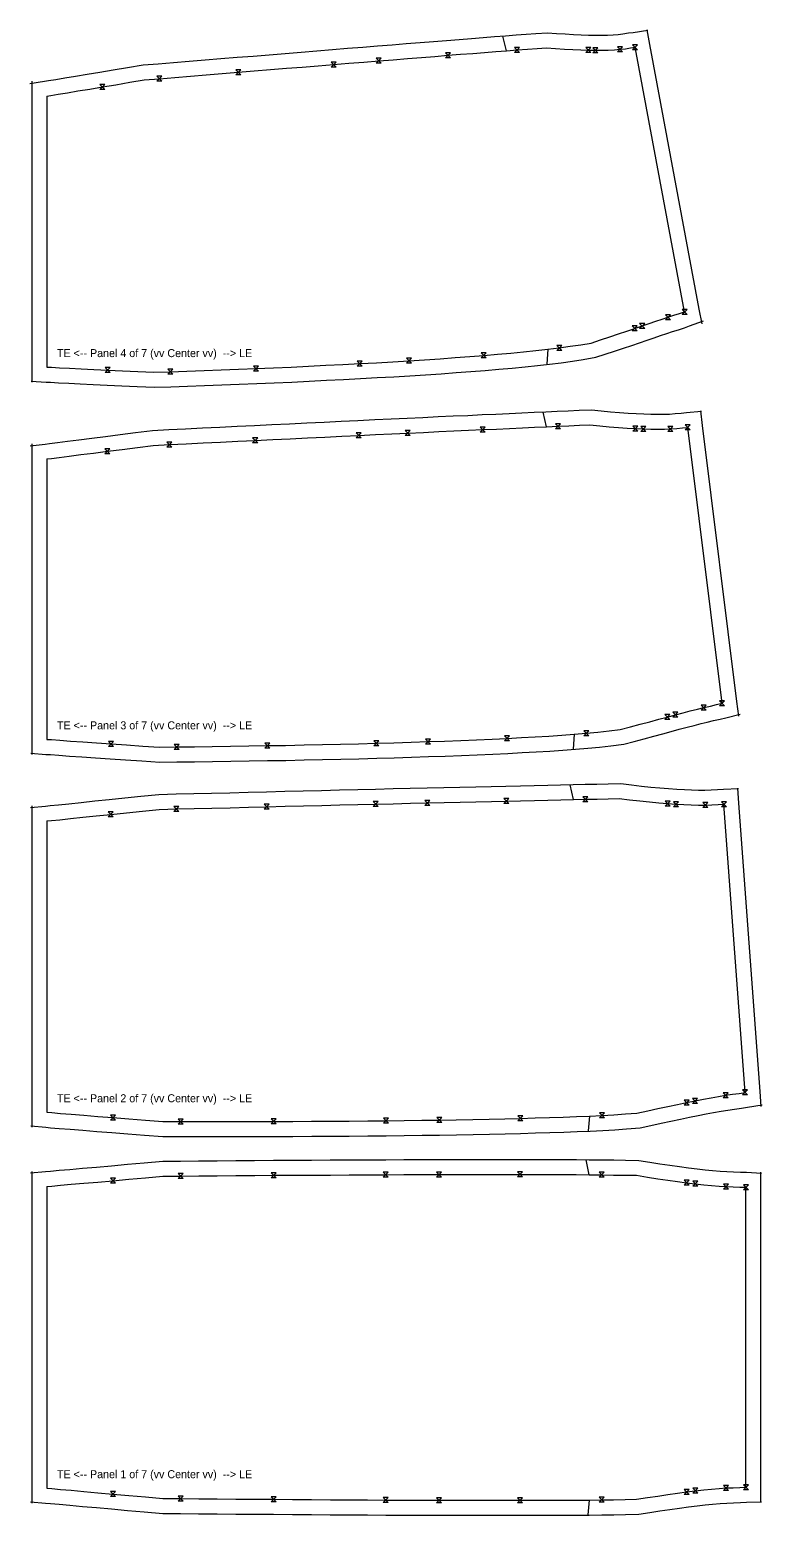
# Model space of a CAD drawing. Header units: metres. Extents: x -21 to 715, y -27 to 2660.
# Drawn here: x -17 to 715, y -27 to 1458 of the extents above; entities that cross this region are included whole.
import ezdxf

# ---------------------------------------------------------------- set-up
doc = ezdxf.new("R2010")
doc.units = ezdxf.units.M

msp = doc.modelspace()

# ---------------------------------------------------------------- linework, layer by layer
for p, q in [((585.5, 1454.9), (600.3, 1457.1)), ((602.4, 1442.8), (599.6, 1457.6)), ((300.4, 1439), (315.5, 1440.2)), ((315.5, 1440.2), (330.3, 1441.4)), ((330.3, 1441.4), (344.8, 1442.6)), ((344.8, 1442.6), (359, 1443.7)), ((359, 1443.7), (372.8, 1444.8)), ((372.8, 1444.8), (386.3, 1445.9)), ((386.3, 1445.9), (399.3, 1446.9)), ((399.3, 1446.9), (411.9, 1447.9)), ((411.9, 1447.9), (424.1, 1448.9)), ((424.1, 1448.9), (435.9, 1449.8)), ((435.9, 1449.8), (447.2, 1450.7)), ((447.2, 1450.7), (458.1, 1451.5)), ((459.2, 1436.6), (455.4, 1451.1)), ((458.1, 1451.5), (468.6, 1452.3)), ((468.6, 1452.3), (478.7, 1453.1)), ((478.7, 1453.1), (488.4, 1453.8)), ((488.4, 1453.8), (500.1, 1454.6)), ((500.1, 1454.6), (509.1, 1453.9)), ((509.1, 1453.9), (517.7, 1453.3)), ((517.7, 1453.3), (525.9, 1452.8)), ((525.9, 1452.8), (533.6, 1452.5)), ((533.6, 1452.5), (541, 1452.2)), ((541, 1452.2), (547.7, 1452.1)), ((547.7, 1452.1), (554.2, 1452.1)), ((554.2, 1452.1), (560, 1452.2)), ((560, 1452.2), (565.6, 1452.5)), ((565.6, 1452.5), (570.5, 1452.9)), ((569.8, 1435.5), (574.8, 1440.5)), ((574.8, 1440.5), (569.8, 1440.5)), ((569.8, 1440.5), (574.8, 1435.5)), ((570.5, 1452.9), (575.4, 1453.4)), ((575.4, 1453.4), (580.8, 1454.3)), ((580.8, 1454.3), (585.5, 1454.9)), ((585.1, 1437.6), (590.1, 1442.6)), ((590.1, 1442.6), (585.1, 1442.6)), ((585.1, 1442.6), (590.1, 1437.6)), ((651.6, 1178.4), (602.4, 1442.8)), ((126.4, 1424.8), (142, 1426.1)), ((142, 1426.1), (157.9, 1427.4)), ((157.9, 1427.4), (173.8, 1428.7)), ((173.8, 1428.7), (189.9, 1430)), ((189.9, 1430), (205.9, 1431.3)), ((205.9, 1431.3), (222, 1432.6)), ((222, 1432.6), (237.9, 1433.9)), ((237.9, 1433.9), (253.8, 1435.2)), ((253.8, 1435.2), (269.6, 1436.5)), ((269.6, 1436.5), (285.1, 1437.8)), ((283.8, 1420.3), (288.8, 1425.3)), ((288.8, 1425.3), (283.8, 1425.3)), ((283.8, 1425.3), (288.8, 1420.3)), ((285.1, 1437.8), (300.4, 1439)), ((301.6, 1424.1), (316.7, 1425.3)), ((316.7, 1425.3), (331.5, 1426.5)), ((329, 1424), (334, 1429)), ((334, 1429), (329, 1429)), ((329, 1429), (334, 1424)), ((331.5, 1426.5), (346, 1427.6)), ((346, 1427.6), (360.2, 1428.8)), ((360.2, 1428.8), (374, 1429.9)), ((374, 1429.9), (387.5, 1430.9)), ((387.5, 1430.9), (400.5, 1432)), ((398, 1429.5), (403, 1434.5)), ((403, 1434.5), (398, 1434.5)), ((398, 1434.5), (403, 1429.5)), ((403, 1429.5), (398, 1429.5)), ((400.5, 1432), (413.1, 1433)), ((413.1, 1433), (425.3, 1433.9)), ((425.3, 1433.9), (437, 1434.8)), ((437, 1434.8), (448.3, 1435.7)), ((448.3, 1435.7), (459.2, 1436.6)), ((459.2, 1436.6), (469.7, 1437.4)), ((467.2, 1434.9), (472.2, 1439.9)), ((472.2, 1439.9), (467.2, 1439.9)), ((467.2, 1439.9), (472.2, 1434.9)), ((472.2, 1434.9), (467.2, 1434.9)), ((469.7, 1437.4), (479.9, 1438.1)), ((479.9, 1438.1), (489.6, 1438.9)), ((489.6, 1438.9), (499, 1439.6)), ((499, 1439.6), (508.1, 1438.9)), ((508.1, 1438.9), (516.9, 1438.3)), ((516.9, 1438.3), (525.2, 1437.8)), ((525.2, 1437.8), (533.2, 1437.5)), ((533.2, 1437.5), (540.7, 1437.2)), ((538.2, 1434.7), (543.2, 1439.7)), ((543.2, 1439.7), (538.2, 1439.7)), ((538.2, 1439.7), (543.2, 1434.7)), ((543.2, 1434.7), (538.2, 1434.7)), ((540.7, 1437.2), (547.8, 1437.1)), ((545.3, 1434.6), (550.3, 1439.6)), ((550.3, 1439.6), (545.3, 1439.6)), ((545.3, 1439.6), (550.3, 1434.6)), ((550.3, 1434.6), (545.3, 1434.6)), ((547.8, 1437.1), (554.5, 1437.1)), ((554.5, 1437.1), (560.7, 1437.2)), ((560.7, 1437.2), (566.8, 1437.5)), ((566.8, 1437.5), (572.3, 1438)), ((574.8, 1435.5), (569.8, 1435.5)), ((572.3, 1438), (577.8, 1438.6)), ((577.8, 1438.6), (582.9, 1439.4)), ((582.9, 1439.4), (587.6, 1440.1)), ((590.1, 1437.6), (585.1, 1437.6)), ((636.9, 1175.6), (587.6, 1440.1)), ((18, 1409.4), (28.6, 1411.2)), ((28.6, 1411.2), (40.3, 1413.1)), ((40.3, 1413.1), (52.9, 1415.2)), ((52.9, 1415.2), (66.3, 1417.4)), ((66.3, 1417.4), (80.3, 1419.8)), ((80.3, 1419.8), (96, 1422.4)), ((96, 1422.4), (111, 1423.6)), ((109.8, 1406.1), (114.8, 1411.1)), ((114.8, 1411.1), (109.8, 1411.1)), ((109.8, 1411.1), (114.8, 1406.1)), ((111, 1423.6), (126.4, 1424.8)), ((127.6, 1409.9), (143.3, 1411.2)), ((143.3, 1411.2), (159.1, 1412.5)), ((159.1, 1412.5), (175, 1413.8)), ((175, 1413.8), (191.1, 1415.1)), ((188.6, 1412.6), (193.6, 1417.6)), ((193.6, 1417.6), (188.6, 1417.6)), ((188.6, 1417.6), (193.6, 1412.6)), ((193.6, 1412.6), (188.6, 1412.6)), ((191.1, 1415.1), (207.1, 1416.4)), ((207.1, 1416.4), (223.2, 1417.7)), ((223.2, 1417.7), (239.2, 1419)), ((239.2, 1419), (255, 1420.3)), ((255, 1420.3), (270.8, 1421.6)), ((270.8, 1421.6), (286.3, 1422.8)), ((288.8, 1420.3), (283.8, 1420.3)), ((286.3, 1422.8), (301.6, 1424.1)), ((334, 1424), (329, 1424)), ((-17.2, 1403.7), (-2.4, 1406.1)), ((-15, 1406.3), (-15, 1391.3)), ((-2.4, 1406.1), (1.6, 1406.8)), ((1.6, 1406.8), (8.9, 1407.9)), ((8.9, 1407.9), (18, 1409.4)), ((20.4, 1394.6), (31, 1396.4)), ((31, 1396.4), (42.7, 1398.3)), ((42.7, 1398.3), (55.4, 1400.4)), ((52.9, 1397.9), (57.9, 1402.9)), ((57.9, 1402.9), (52.9, 1402.9)), ((52.9, 1402.9), (57.9, 1397.9)), ((57.9, 1397.9), (52.9, 1397.9)), ((55.4, 1400.4), (68.7, 1402.6)), ((68.7, 1402.6), (82.7, 1405)), ((82.7, 1405), (97.2, 1407.4)), ((97.2, 1407.4), (112.3, 1408.6)), ((114.8, 1406.1), (109.8, 1406.1)), ((112.3, 1408.6), (127.6, 1409.9)), ((-15, 1391.3), (-15, 1120.4)), ((0, 1391.3), (4, 1392)), ((0, 1391.3), (0, 1120.4)), ((4, 1392), (11.3, 1393.1)), ((11.3, 1393.1), (20.4, 1394.6)), ((626.3, 1172.2), (631.9, 1173.9)), ((631.9, 1173.9), (636.9, 1175.6)), ((634.4, 1173.1), (639.4, 1178.1)), ((639.4, 1178.1), (634.4, 1178.1)), ((634.4, 1178.1), (639.4, 1173.1)), ((639.4, 1173.1), (634.4, 1173.1)), ((654.4, 1163.6), (651.6, 1178.4)), ((579.3, 1156.3), (587.2, 1159)), ((584.7, 1156.5), (589.7, 1161.5)), ((589.7, 1161.5), (584.7, 1161.5)), ((584.7, 1161.5), (589.7, 1156.5)), ((587.2, 1159), (594.6, 1161.5)), ((592.1, 1159), (597.1, 1164)), ((597.1, 1164), (592.1, 1164)), ((592.1, 1164), (597.1, 1159)), ((597.1, 1159), (592.1, 1159)), ((594.6, 1161.5), (601.7, 1163.9)), ((601.7, 1163.9), (608.2, 1166.2)), ((608.2, 1166.2), (614.6, 1168.3)), ((614.6, 1168.3), (620.4, 1170.3)), ((617.9, 1167.8), (622.9, 1172.8)), ((622.9, 1172.8), (617.9, 1172.8)), ((617.9, 1172.8), (622.9, 1167.8)), ((622.9, 1167.8), (617.9, 1167.8)), ((620.4, 1170.3), (626.3, 1172.2)), ((630.8, 1157.8), (636.9, 1159.7)), ((636.9, 1159.7), (641.8, 1161.5)), ((641.8, 1161.5), (656, 1166.5)), ((533.3, 1142.8), (543.6, 1144.4)), ((543.6, 1144.4), (553.1, 1147.5)), ((553.1, 1147.5), (562.3, 1150.6)), ((562.3, 1150.6), (571, 1153.5)), ((571, 1153.5), (579.3, 1156.3)), ((584.2, 1142.1), (592.1, 1144.8)), ((589.7, 1156.5), (584.7, 1156.5)), ((592.1, 1144.8), (599.5, 1147.3)), ((599.5, 1147.3), (606.5, 1149.7)), ((606.5, 1149.7), (613, 1151.9)), ((613, 1151.9), (619.4, 1154.1)), ((619.4, 1154.1), (625, 1156)), ((625, 1156), (630.8, 1157.8)), ((359.1, 1124.3), (364.1, 1129.3)), ((364.1, 1129.3), (359.1, 1129.3)), ((359.1, 1129.3), (364.1, 1124.3)), ((377.3, 1127.8), (392.7, 1128.8)), ((392.7, 1128.8), (407.7, 1129.9)), ((407.7, 1129.9), (422.3, 1131)), ((422.3, 1131), (436.4, 1132.1)), ((433.9, 1129.6), (438.9, 1134.6)), ((438.9, 1134.6), (433.9, 1134.6)), ((433.9, 1134.6), (438.9, 1129.6)), ((438.9, 1129.6), (433.9, 1129.6)), ((436.4, 1132.1), (450.1, 1133.2)), ((450.1, 1133.2), (463.3, 1134.4)), ((463.3, 1134.4), (476.1, 1135.6)), ((476.1, 1135.6), (488.4, 1136.9)), ((488.4, 1136.9), (500.3, 1138.2)), ((500.3, 1138.2), (499.4, 1123.2)), ((500.3, 1138.2), (511.7, 1139.6)), ((509.2, 1137.1), (514.2, 1142.1)), ((514.2, 1142.1), (509.2, 1142.1)), ((509.2, 1142.1), (514.2, 1137.1)), ((514.2, 1137.1), (509.2, 1137.1)), ((511.7, 1139.6), (522.7, 1141.2)), ((522.7, 1141.2), (533.3, 1142.8)), ((535.8, 1128), (548.2, 1130.2)), ((548.2, 1130.2), (557.8, 1133.3)), ((557.8, 1133.3), (567, 1136.3)), ((567, 1136.3), (575.8, 1139.3)), ((575.8, 1139.3), (584.2, 1142.1)), ((-15, 1120.4), (-15, 1105.4)), ((0, 1120.4), (4.4, 1120.2)), ((4.4, 1120.2), (12.4, 1119.8)), ((12.4, 1119.8), (22.4, 1119.3)), ((22.4, 1119.3), (34.1, 1118.7)), ((34.1, 1118.7), (46.9, 1118)), ((46.9, 1118), (60.8, 1117.4)), ((58.3, 1114.9), (63.3, 1119.9)), ((63.3, 1119.9), (58.3, 1119.9)), ((58.3, 1119.9), (63.3, 1114.9)), ((63.3, 1114.9), (58.3, 1114.9)), ((60.8, 1117.4), (75.5, 1116.6)), ((75.5, 1116.6), (90.9, 1115.9)), ((90.9, 1115.9), (106.8, 1115.2)), ((106.8, 1115.2), (123.2, 1115.7)), ((120.7, 1113.2), (125.7, 1118.2)), ((125.7, 1118.2), (120.7, 1118.2)), ((120.7, 1118.2), (125.7, 1113.2)), ((123.2, 1115.7), (139.9, 1116.3)), ((139.9, 1116.3), (156.9, 1116.9)), ((156.9, 1116.9), (174.1, 1117.6)), ((174.1, 1117.6), (191.5, 1118.3)), ((191.5, 1118.3), (208.9, 1119)), ((206.4, 1116.5), (211.4, 1121.5)), ((211.4, 1121.5), (206.4, 1121.5)), ((206.4, 1121.5), (211.4, 1116.5)), ((211.4, 1116.5), (206.4, 1116.5)), ((208.9, 1119), (226.4, 1119.7)), ((226.4, 1119.7), (243.8, 1120.5)), ((243.8, 1120.5), (261.2, 1121.3)), ((261.2, 1121.3), (278.5, 1122.2)), ((278.5, 1122.2), (295.6, 1123)), ((295.6, 1123), (312.5, 1123.9)), ((310, 1121.4), (315, 1126.4)), ((315, 1126.4), (310, 1126.4)), ((310, 1126.4), (315, 1121.4)), ((315, 1121.4), (310, 1121.4)), ((312.5, 1123.9), (329.1, 1124.8)), ((329.1, 1124.8), (345.5, 1125.8)), ((345.5, 1125.8), (361.6, 1126.8)), ((364.1, 1124.3), (359.1, 1124.3)), ((361.6, 1126.8), (377.3, 1127.8)), ((378.3, 1112.8), (393.8, 1113.8)), ((393.8, 1113.8), (408.8, 1114.9)), ((408.8, 1114.9), (423.5, 1116)), ((423.5, 1116), (437.7, 1117.1)), ((437.7, 1117.1), (451.4, 1118.3)), ((451.4, 1118.3), (464.8, 1119.5)), ((464.8, 1119.5), (477.6, 1120.7)), ((477.6, 1120.7), (490.1, 1122)), ((490.1, 1122), (502.1, 1123.3)), ((502.1, 1123.3), (513.7, 1124.8)), ((513.7, 1124.8), (525, 1126.3)), ((525, 1126.3), (535.8, 1128)), ((-15.8, 1106.2), (-0.8, 1105.4)), ((-0.8, 1105.4), (3.7, 1105.2)), ((3.7, 1105.2), (11.6, 1104.8)), ((11.6, 1104.8), (21.7, 1104.3)), ((21.7, 1104.3), (33.3, 1103.7)), ((33.3, 1103.7), (46.2, 1103)), ((46.2, 1103), (60.1, 1102.4)), ((60.1, 1102.4), (74.8, 1101.7)), ((74.8, 1101.7), (90.2, 1100.9)), ((90.2, 1100.9), (107.3, 1100.2)), ((107.3, 1100.2), (123.7, 1100.7)), ((125.7, 1113.2), (120.7, 1113.2)), ((123.7, 1100.7), (140.5, 1101.3)), ((140.5, 1101.3), (157.5, 1101.9)), ((157.5, 1101.9), (174.7, 1102.6)), ((174.7, 1102.6), (192.1, 1103.3)), ((192.1, 1103.3), (209.6, 1104)), ((209.6, 1104), (227.1, 1104.7)), ((227.1, 1104.7), (244.5, 1105.5)), ((244.5, 1105.5), (261.9, 1106.3)), ((261.9, 1106.3), (279.2, 1107.2)), ((279.2, 1107.2), (296.4, 1108)), ((296.4, 1108), (313.3, 1108.9)), ((313.3, 1108.9), (330, 1109.9)), ((330, 1109.9), (346.4, 1110.8)), ((346.4, 1110.8), (362.5, 1111.8)), ((362.5, 1111.8), (378.3, 1112.8)), ((343.8, 1068.6), (359.8, 1069.4)), ((359.8, 1069.4), (375.6, 1070.2)), ((375.6, 1070.2), (390.9, 1070.9)), ((390.9, 1070.9), (405.9, 1071.6)), ((405.9, 1071.6), (420.5, 1072.2)), ((420.5, 1072.2), (434.6, 1072.9)), ((434.6, 1072.9), (448.3, 1073.5)), ((448.3, 1073.5), (461.6, 1074.1)), ((461.6, 1074.1), (474.3, 1074.7)), ((474.3, 1074.7), (486.6, 1075.3)), ((486.6, 1075.3), (498.4, 1075.8)), ((499.1, 1060.8), (495.6, 1075.4)), ((498.4, 1075.8), (509.8, 1076.3)), ((509.8, 1076.3), (520.8, 1076.8)), ((520.8, 1076.8), (531.5, 1077.2)), ((531.5, 1077.2), (543.9, 1077.6)), ((543.9, 1077.6), (553.7, 1076.7)), ((553.7, 1076.7), (563.1, 1075.8)), ((563.1, 1075.8), (572, 1075)), ((572, 1075), (580.6, 1074.4)), ((580.6, 1074.4), (588.6, 1073.9)), ((588.6, 1073.9), (596.2, 1073.6)), ((596.2, 1073.6), (603.4, 1073.4)), ((603.4, 1073.4), (609.9, 1073.3)), ((609.9, 1073.3), (616.3, 1073.3)), ((616.3, 1073.3), (621.9, 1073.5)), ((621.9, 1073.5), (627.5, 1073.9)), ((627.5, 1073.9), (633.6, 1074.5)), ((633.6, 1074.5), (638.8, 1075)), ((638.8, 1075), (653.8, 1076.3)), ((655, 1061.9), (653.2, 1076.8)), ((73.1, 1053), (88.3, 1055)), ((88.3, 1055), (105.4, 1057.2)), ((105.4, 1057.2), (121.7, 1057.9)), ((121.7, 1057.9), (138.4, 1058.8)), ((138.4, 1058.8), (155.4, 1059.6)), ((155.4, 1059.6), (172.6, 1060.4)), ((172.6, 1060.4), (189.9, 1061.3)), ((189.9, 1061.3), (207.3, 1062.1)), ((207.3, 1062.1), (224.8, 1062.9)), ((224.8, 1062.9), (242.2, 1063.8)), ((242.2, 1063.8), (259.5, 1064.6)), ((259.5, 1064.6), (276.8, 1065.5)), ((276.8, 1065.5), (293.9, 1066.3)), ((293.9, 1066.3), (310.7, 1067.1)), ((309, 1049.6), (314, 1054.6)), ((314, 1054.6), (309, 1054.6)), ((309, 1054.6), (314, 1049.6)), ((310.7, 1067.1), (327.4, 1067.9)), ((327.4, 1067.9), (343.8, 1068.6)), ((344.5, 1053.7), (360.5, 1054.4)), ((358, 1051.9), (363, 1056.9)), ((363, 1056.9), (358, 1056.9)), ((358, 1056.9), (363, 1051.9)), ((360.5, 1054.4), (376.3, 1055.2)), ((376.3, 1055.2), (391.6, 1055.9)), ((391.6, 1055.9), (406.6, 1056.6)), ((406.6, 1056.6), (421.2, 1057.3)), ((421.2, 1057.3), (435.3, 1057.9)), ((432.8, 1055.4), (437.8, 1060.4)), ((437.8, 1060.4), (432.8, 1060.4)), ((432.8, 1060.4), (437.8, 1055.4)), ((437.8, 1055.4), (432.8, 1055.4)), ((435.3, 1057.9), (449, 1058.5)), ((449, 1058.5), (462.2, 1059.1)), ((462.2, 1059.1), (475, 1059.7)), ((475, 1059.7), (487.2, 1060.3)), ((487.2, 1060.3), (499.1, 1060.8)), ((499.1, 1060.8), (510.5, 1061.3)), ((508, 1058.8), (513, 1063.8)), ((513, 1063.8), (508, 1063.8)), ((508, 1063.8), (513, 1058.8)), ((513, 1058.8), (508, 1058.8)), ((510.5, 1061.3), (521.5, 1061.8)), ((521.5, 1061.8), (532.1, 1062.3)), ((532.1, 1062.3), (542.4, 1062.7)), ((542.4, 1062.7), (552.3, 1061.7)), ((552.3, 1061.7), (561.8, 1060.8)), ((561.8, 1060.8), (571, 1060.1)), ((571, 1060.1), (579.6, 1059.4)), ((579.6, 1059.4), (587.9, 1058.9)), ((585.4, 1056.4), (590.4, 1061.4)), ((590.4, 1061.4), (585.4, 1061.4)), ((585.4, 1061.4), (590.4, 1056.4)), ((590.4, 1056.4), (585.4, 1056.4)), ((587.9, 1058.9), (595.7, 1058.6)), ((593.2, 1056.1), (598.2, 1061.1)), ((598.2, 1061.1), (593.2, 1061.1)), ((593.2, 1061.1), (598.2, 1056.1)), ((598.2, 1056.1), (593.2, 1056.1)), ((595.7, 1058.6), (603.2, 1058.4)), ((603.2, 1058.4), (610, 1058.3)), ((610, 1058.3), (616.8, 1058.3)), ((616.8, 1058.3), (622.9, 1058.6)), ((620.4, 1056.1), (625.4, 1061.1)), ((625.4, 1061.1), (620.4, 1061.1)), ((620.4, 1061.1), (625.4, 1056.1)), ((625.4, 1056.1), (620.4, 1056.1)), ((622.9, 1058.6), (629.1, 1059)), ((629.1, 1059), (634.9, 1059.6)), ((634.9, 1059.6), (640.2, 1060.1)), ((637.7, 1057.6), (642.7, 1062.6)), ((642.7, 1062.6), (637.7, 1062.6)), ((637.7, 1062.6), (642.7, 1057.6)), ((642.7, 1057.6), (637.7, 1057.6)), ((674.4, 784.5), (640.2, 1060.1)), ((689.3, 786.3), (655, 1061.9)), ((-16.8, 1041.6), (-1.9, 1043.5)), ((-15, 1043.6), (-15, 1028.6)), ((-1.9, 1043.5), (2.5, 1044)), ((2.5, 1044), (10.4, 1045)), ((10.4, 1045), (20.4, 1046.3)), ((20.4, 1046.3), (31.9, 1047.7)), ((31.9, 1047.7), (44.7, 1049.4)), ((44.7, 1049.4), (58.5, 1051.1)), ((58.5, 1051.1), (73.1, 1053)), ((75, 1038.1), (90.3, 1040.1)), ((90.3, 1040.1), (106.1, 1042.2)), ((106.1, 1042.2), (122.4, 1043)), ((119.9, 1040.5), (124.9, 1045.5)), ((124.9, 1045.5), (119.9, 1045.5)), ((119.9, 1045.5), (124.9, 1040.5)), ((124.9, 1040.5), (119.9, 1040.5)), ((122.4, 1043), (139.1, 1043.8)), ((139.1, 1043.8), (156.1, 1044.6)), ((156.1, 1044.6), (173.3, 1045.4)), ((173.3, 1045.4), (190.6, 1046.3)), ((190.6, 1046.3), (208, 1047.1)), ((205.5, 1044.6), (210.5, 1049.6)), ((210.5, 1049.6), (205.5, 1049.6)), ((205.5, 1049.6), (210.5, 1044.6)), ((210.5, 1044.6), (205.5, 1044.6)), ((208, 1047.1), (225.5, 1048)), ((225.5, 1048), (242.9, 1048.8)), ((242.9, 1048.8), (260.3, 1049.6)), ((260.3, 1049.6), (277.5, 1050.5)), ((277.5, 1050.5), (294.6, 1051.3)), ((294.6, 1051.3), (311.5, 1052.1)), ((314, 1049.6), (309, 1049.6)), ((311.5, 1052.1), (328.1, 1052.9)), ((328.1, 1052.9), (344.5, 1053.7)), ((363, 1051.9), (358, 1051.9)), ((-15, 1028.6), (-15, 748.4)), ((0, 1028.6), (4.4, 1029.1)), ((0, 1028.6), (0, 748.4)), ((4.4, 1029.1), (12.3, 1030.1)), ((12.3, 1030.1), (22.3, 1031.4)), ((22.3, 1031.4), (33.8, 1032.9)), ((33.8, 1032.9), (46.6, 1034.5)), ((46.6, 1034.5), (60.4, 1036.3)), ((57.9, 1033.8), (62.9, 1038.8)), ((62.9, 1038.8), (57.9, 1038.8)), ((57.9, 1038.8), (62.9, 1033.8)), ((62.9, 1033.8), (57.9, 1033.8)), ((60.4, 1036.3), (75, 1038.1)), ((671.9, 782), (676.9, 787)), ((676.9, 787), (671.9, 787)), ((671.9, 787), (676.9, 782)), ((617.2, 768.2), (622.2, 773.2)), ((622.2, 773.2), (617.2, 773.2)), ((617.2, 773.2), (622.2, 768.2)), ((619.7, 770.7), (627.8, 772.9)), ((625.3, 770.4), (630.3, 775.4)), ((630.3, 775.4), (625.3, 775.4)), ((625.3, 775.4), (630.3, 770.4)), ((627.8, 772.9), (635.6, 775)), ((635.6, 775), (642.7, 776.8)), ((642.7, 776.8), (649.8, 778.6)), ((649.8, 778.6), (656.2, 780.2)), ((653.7, 777.7), (658.7, 782.7)), ((658.7, 782.7), (653.7, 782.7)), ((653.7, 782.7), (658.7, 777.7)), ((658.7, 777.7), (653.7, 777.7)), ((656.2, 780.2), (662.7, 781.7)), ((662.7, 781.7), (668.9, 783.1)), ((668.9, 783.1), (674.4, 784.5)), ((676.9, 782), (671.9, 782)), ((678.1, 769.9), (692.6, 773.6)), ((691.2, 771.4), (689.3, 786.3)), ((561.7, 756.8), (572.6, 758.1)), ((572.6, 758.1), (582.8, 760.8)), ((582.8, 760.8), (592.7, 763.4)), ((592.7, 763.4), (602.1, 766)), ((602.1, 766), (611.1, 768.4)), ((611.1, 768.4), (619.7, 770.7)), ((622.2, 768.2), (617.2, 768.2)), ((623.6, 756.3), (631.7, 758.4)), ((630.3, 770.4), (625.3, 770.4)), ((631.7, 758.4), (639.4, 760.5)), ((639.4, 760.5), (646.4, 762.3)), ((646.4, 762.3), (653.4, 764.1)), ((653.4, 764.1), (659.6, 765.6)), ((659.6, 765.6), (665.9, 767.1)), ((665.9, 767.1), (672.6, 768.5)), ((672.6, 768.5), (678.1, 769.9)), ((-15, 748.4), (-15, 733.4)), ((0, 748.4), (4.7, 748.1)), ((4.7, 748.1), (13, 747.5)), ((13, 747.5), (23.6, 746.7)), ((23.6, 746.7), (35.9, 745.8)), ((35.9, 745.8), (49.4, 744.9)), ((49.4, 744.9), (64, 743.9)), ((61.5, 741.4), (66.5, 746.4)), ((66.5, 746.4), (61.5, 746.4)), ((61.5, 746.4), (66.5, 741.4)), ((64, 743.9), (79.5, 742.8)), ((79.5, 742.8), (95.7, 741.7)), ((127.2, 738.3), (132.2, 743.3)), ((132.2, 743.3), (127.2, 743.3)), ((127.2, 743.3), (132.2, 738.3)), ((217.5, 739.6), (222.5, 744.6)), ((222.5, 744.6), (217.5, 744.6)), ((217.5, 744.6), (222.5, 739.6)), ((220, 742.1), (238.4, 742.4)), ((238.4, 742.4), (256.8, 742.8)), ((256.8, 742.8), (275.1, 743.2)), ((275.1, 743.2), (293.2, 743.6)), ((293.2, 743.6), (311.2, 744)), ((311.2, 744), (329, 744.5)), ((326.5, 742), (331.5, 747)), ((331.5, 747), (326.5, 747)), ((326.5, 747), (331.5, 742)), ((329, 744.5), (346.5, 745)), ((346.5, 745), (363.8, 745.5)), ((363.8, 745.5), (380.7, 746.1)), ((378.2, 743.6), (383.2, 748.6)), ((383.2, 748.6), (378.2, 748.6)), ((378.2, 748.6), (383.2, 743.6)), ((383.2, 743.6), (378.2, 743.6)), ((380.7, 746.1), (397.3, 746.7)), ((397.3, 746.7), (413.5, 747.3)), ((413.5, 747.3), (429.2, 747.9)), ((429.2, 747.9), (444.6, 748.6)), ((444.6, 748.6), (459.5, 749.3)), ((457, 746.8), (462, 751.8)), ((462, 751.8), (457, 751.8)), ((457, 751.8), (462, 746.8)), ((462, 746.8), (457, 746.8)), ((459.5, 749.3), (473.9, 750.1)), ((473.9, 750.1), (487.8, 750.8)), ((487.8, 750.8), (501.3, 751.6)), ((501.3, 751.6), (514.2, 752.5)), ((514.2, 752.5), (526.7, 753.5)), ((526.7, 753.5), (525.7, 738.5)), ((526.7, 753.5), (538.8, 754.5)), ((536.3, 752), (541.3, 757)), ((541.3, 757), (536.3, 757)), ((536.3, 757), (541.3, 752)), ((541.3, 752), (536.3, 752)), ((538.8, 754.5), (550.4, 755.6)), ((550.4, 755.6), (561.7, 756.8)), ((563.4, 741.9), (576.4, 743.6)), ((576.4, 743.6), (586.7, 746.3)), ((586.7, 746.3), (596.6, 749)), ((596.6, 749), (606.1, 751.5)), ((606.1, 751.5), (615.1, 753.9)), ((615.1, 753.9), (623.6, 756.3)), ((-16, 734.5), (-1.1, 733.4)), ((-1.1, 733.4), (3.6, 733.1)), ((3.6, 733.1), (12, 732.5)), ((12, 732.5), (22.6, 731.7)), ((22.6, 731.7), (34.8, 730.9)), ((34.8, 730.9), (48.4, 729.9)), ((48.4, 729.9), (63, 728.9)), ((66.5, 741.4), (61.5, 741.4)), ((63, 728.9), (78.5, 727.9)), ((78.5, 727.9), (94.7, 726.8)), ((95.7, 741.7), (112.5, 740.6)), ((112.5, 740.6), (129.7, 740.8)), ((132.2, 738.3), (127.2, 738.3)), ((129.7, 740.8), (147.3, 741)), ((147.3, 741), (165.2, 741.2)), ((165.2, 741.2), (183.4, 741.5)), ((183.4, 741.5), (201.6, 741.8)), ((201.6, 741.8), (220, 742.1)), ((222.5, 739.6), (217.5, 739.6)), ((238.7, 727.4), (257.1, 727.8)), ((257.1, 727.8), (275.4, 728.2)), ((275.4, 728.2), (293.6, 728.6)), ((293.6, 728.6), (311.6, 729)), ((311.6, 729), (329.4, 729.5)), ((331.5, 742), (326.5, 742)), ((329.4, 729.5), (347, 730)), ((347, 730), (364.3, 730.5)), ((364.3, 730.5), (381.2, 731.1)), ((381.2, 731.1), (397.9, 731.7)), ((397.9, 731.7), (414.1, 732.3)), ((414.1, 732.3), (429.9, 732.9)), ((429.9, 732.9), (445.3, 733.6)), ((445.3, 733.6), (460.3, 734.3)), ((460.3, 734.3), (474.7, 735.1)), ((474.7, 735.1), (488.7, 735.9)), ((488.7, 735.9), (502.3, 736.7)), ((502.3, 736.7), (515.4, 737.6)), ((515.4, 737.6), (528, 738.5)), ((528, 738.5), (540.2, 739.6)), ((540.2, 739.6), (552, 740.7)), ((552, 740.7), (563.4, 741.9)), ((94.7, 726.8), (112.6, 725.6)), ((112.6, 725.6), (129.9, 725.8)), ((129.9, 725.8), (147.5, 726)), ((147.5, 726), (165.4, 726.2)), ((165.4, 726.2), (183.6, 726.5)), ((183.6, 726.5), (201.9, 726.8)), ((201.9, 726.8), (220.3, 727.1)), ((220.3, 727.1), (238.7, 727.4)), ((274.2, 697.3), (292.4, 697.8)), ((292.4, 697.8), (310.4, 698.2)), ((310.4, 698.2), (328.1, 698.7)), ((328.1, 698.7), (345.7, 699.1)), ((345.7, 699.1), (362.9, 699.5)), ((362.9, 699.5), (379.8, 699.9)), ((379.8, 699.9), (396.4, 700.3)), ((396.4, 700.3), (412.5, 700.7)), ((412.5, 700.7), (428.3, 701)), ((428.3, 701), (443.6, 701.4)), ((443.6, 701.4), (458.5, 701.7)), ((458.5, 701.7), (472.9, 702)), ((472.9, 702), (486.8, 702.4)), ((486.8, 702.4), (500.2, 702.6)), ((500.2, 702.6), (513.1, 702.9)), ((513.1, 702.9), (525.6, 703.2)), ((525.9, 688.2), (522.6, 702.8)), ((525.6, 703.2), (537.6, 703.5)), ((537.6, 703.5), (549.2, 703.7)), ((549.2, 703.7), (560.5, 703.9)), ((560.5, 703.9), (573.4, 704.1)), ((573.4, 704.1), (583.8, 702.8)), ((583.8, 702.8), (593.8, 701.7)), ((593.8, 701.7), (603.3, 700.7)), ((603.3, 700.7), (612.4, 699.9)), ((612.4, 699.9), (621, 699.2)), ((621, 699.2), (629.2, 698.6)), ((629.2, 698.6), (636.9, 698.1)), ((636.9, 698.1), (644, 697.8)), ((644, 697.8), (651, 697.7)), ((657.2, 697.7), (663.4, 697.9)), ((663.4, 697.9), (670, 698.3)), ((670, 698.3), (675.7, 698.5)), ((675.7, 698.5), (690.7, 699.2)), ((691.3, 684.7), (690.2, 699.6)), ((3.2, 682.2), (11.5, 683.1)), ((11.5, 683.1), (22, 684.1)), ((22, 684.1), (34.2, 685.4)), ((34.2, 685.4), (47.7, 686.8)), ((47.7, 686.8), (62.3, 688.3)), ((62.3, 688.3), (77.7, 689.9)), ((77.7, 689.9), (93.8, 691.5)), ((93.8, 691.5), (111.7, 693.3)), ((111.7, 693.3), (129, 693.8)), ((129, 693.8), (146.6, 694.2)), ((146.6, 694.2), (164.5, 694.7)), ((164.5, 694.7), (182.6, 695.1)), ((182.6, 695.1), (200.9, 695.6)), ((200.9, 695.6), (219.2, 696)), ((217.1, 678.5), (222.1, 683.5)), ((222.1, 683.5), (217.1, 683.5)), ((217.1, 683.5), (222.1, 678.5)), ((219.2, 696), (237.6, 696.5)), ((237.6, 696.5), (255.9, 696.9)), ((255.9, 696.9), (274.2, 697.3)), ((292.7, 682.8), (310.7, 683.2)), ((310.7, 683.2), (328.5, 683.7)), ((326, 681.2), (331, 686.2)), ((331, 686.2), (326, 686.2)), ((326, 686.2), (331, 681.2)), ((328.5, 683.7), (346, 684.1)), ((346, 684.1), (363.2, 684.5)), ((363.2, 684.5), (380.1, 684.9)), ((377.6, 682.4), (382.6, 687.4)), ((382.6, 687.4), (377.6, 687.4)), ((377.6, 687.4), (382.6, 682.4)), ((380.1, 684.9), (396.7, 685.3)), ((396.7, 685.3), (412.9, 685.7)), ((412.9, 685.7), (428.6, 686)), ((428.6, 686), (444, 686.4)), ((444, 686.4), (458.8, 686.7)), ((456.3, 684.2), (461.3, 689.2)), ((461.3, 689.2), (456.3, 689.2)), ((456.3, 689.2), (461.3, 684.2)), ((461.3, 684.2), (456.3, 684.2)), ((458.8, 686.7), (473.2, 687)), ((473.2, 687), (487.1, 687.4)), ((487.1, 687.4), (500.5, 687.7)), ((500.5, 687.7), (513.4, 687.9)), ((513.4, 687.9), (525.9, 688.2)), ((525.9, 688.2), (537.9, 688.5)), ((535.4, 686), (540.4, 691)), ((540.4, 691), (535.4, 691)), ((535.4, 691), (540.4, 686)), ((540.4, 686), (535.4, 686)), ((537.9, 688.5), (549.6, 688.7)), ((549.6, 688.7), (560.8, 688.9)), ((560.8, 688.9), (571.6, 689.2)), ((571.6, 689.2), (582.1, 687.9)), ((582.1, 687.9), (592.2, 686.8)), ((592.2, 686.8), (601.9, 685.8)), ((601.9, 685.8), (611.2, 684.9)), ((611.2, 684.9), (620, 684.2)), ((617.5, 681.7), (622.5, 686.7)), ((622.5, 686.7), (617.5, 686.7)), ((617.5, 686.7), (622.5, 681.7)), ((620, 684.2), (628.3, 683.6)), ((625.8, 681.1), (630.8, 686.1)), ((630.8, 686.1), (625.8, 686.1)), ((625.8, 686.1), (630.8, 681.1)), ((628.3, 683.6), (636.3, 683.2)), ((636.3, 683.2), (643.7, 682.9)), ((651, 697.7), (657.2, 697.7)), ((655.1, 680.2), (660.1, 685.2)), ((660.1, 685.2), (655.1, 685.2)), ((655.1, 685.2), (660.1, 680.2)), ((657.6, 682.7), (664.3, 682.9)), ((664.3, 682.9), (670.6, 683.3)), ((670.6, 683.3), (676.3, 683.6)), ((673.8, 681.1), (678.8, 686.1)), ((678.8, 686.1), (673.8, 686.1)), ((673.8, 686.1), (678.8, 681.1)), ((697.4, 395.5), (676.3, 683.6)), ((712.4, 396.6), (691.3, 684.7)), ((-16.4, 680.2), (-1.5, 681.7)), ((-15, 681.8), (-15, 666.8)), ((-1.5, 681.7), (3.2, 682.2)), ((4.7, 667.3), (13, 668.1)), ((13, 668.1), (23.6, 669.2)), ((23.6, 669.2), (35.8, 670.5)), ((35.8, 670.5), (49.3, 671.8)), ((49.3, 671.8), (63.8, 673.3)), ((61.3, 670.8), (66.3, 675.8)), ((66.3, 675.8), (61.3, 675.8)), ((61.3, 675.8), (66.3, 670.8)), ((66.3, 670.8), (61.3, 670.8)), ((63.8, 673.3), (79.3, 674.9)), ((79.3, 674.9), (95.4, 676.6)), ((95.4, 676.6), (112.1, 678.4)), ((112.1, 678.4), (129.3, 678.8)), ((126.8, 676.3), (131.8, 681.3)), ((131.8, 681.3), (126.8, 681.3)), ((126.8, 681.3), (131.8, 676.3)), ((131.8, 676.3), (126.8, 676.3)), ((129.3, 678.8), (146.9, 679.2)), ((146.9, 679.2), (164.8, 679.7)), ((164.8, 679.7), (183, 680.1)), ((183, 680.1), (201.2, 680.6)), ((201.2, 680.6), (219.6, 681)), ((222.1, 678.5), (217.1, 678.5)), ((219.6, 681), (238, 681.5)), ((238, 681.5), (256.3, 681.9)), ((256.3, 681.9), (274.6, 682.4)), ((274.6, 682.4), (292.7, 682.8)), ((331, 681.2), (326, 681.2)), ((382.6, 682.4), (377.6, 682.4)), ((622.5, 681.7), (617.5, 681.7)), ((630.8, 681.1), (625.8, 681.1)), ((643.7, 682.9), (651, 682.7)), ((651, 682.7), (657.6, 682.7)), ((660.1, 680.2), (655.1, 680.2)), ((678.8, 681.1), (673.8, 681.1)), ((-15, 666.8), (-15, 375.7)), ((0, 666.8), (4.7, 667.3)), ((0, 666.8), (0, 375.7)), ((636.4, 382.9), (641.4, 387.9)), ((641.4, 387.9), (636.4, 387.9)), ((636.4, 387.9), (641.4, 382.9)), ((638.9, 385.4), (647.5, 387.1)), ((645, 384.6), (650, 389.6)), ((650, 389.6), (645, 389.6)), ((645, 389.6), (650, 384.6)), ((647.5, 387.1), (655.8, 388.7)), ((655.8, 388.7), (663.4, 390.2)), ((663.4, 390.2), (671, 391.5)), ((671, 391.5), (677.9, 392.7)), ((675.4, 390.2), (680.4, 395.2)), ((680.4, 395.2), (675.4, 395.2)), ((675.4, 395.2), (680.4, 390.2)), ((680.4, 390.2), (675.4, 390.2)), ((677.9, 392.7), (684.8, 393.7)), ((684.8, 393.7), (691.5, 394.6)), ((691.5, 394.6), (697.4, 395.5)), ((694.9, 393), (699.9, 398)), ((699.9, 398), (694.9, 398)), ((694.9, 398), (699.9, 393)), ((699.9, 393), (694.9, 393)), ((713.5, 381.6), (712.4, 396.6)), ((-15, 375.7), (-15, 360.7)), ((0, 375.7), (4.8, 375.3)), ((4.8, 375.3), (13.4, 374.6)), ((13.4, 374.6), (24.3, 373.7)), ((24.3, 373.7), (37, 372.7)), ((37, 372.7), (50.9, 371.6)), ((50.9, 371.6), (65.9, 370.4)), ((63.4, 367.9), (68.4, 372.9)), ((68.4, 372.9), (63.4, 372.9)), ((63.4, 372.9), (68.4, 367.9)), ((470.3, 367), (475.3, 372)), ((475.3, 372), (470.3, 372)), ((470.3, 372), (475.3, 367)), ((515.8, 370.8), (529.1, 371.4)), ((529.1, 371.4), (542, 371.9)), ((542, 371.9), (540.8, 357)), ((542, 371.9), (554.4, 372.6)), ((551.9, 370.1), (556.9, 375.1)), ((556.9, 375.1), (551.9, 375.1)), ((551.9, 375.1), (556.9, 370.1)), ((554.4, 372.6), (566.4, 373.3)), ((566.4, 373.3), (578.1, 374)), ((578.1, 374), (589.3, 374.8)), ((589.3, 374.8), (600.1, 377.2)), ((600.1, 377.2), (610.4, 379.4)), ((610.4, 379.4), (620.3, 381.5)), ((620.3, 381.5), (629.8, 383.5)), ((629.8, 383.5), (638.9, 385.4)), ((641.4, 382.9), (636.4, 382.9)), ((641.9, 370.7), (650.4, 372.4)), ((650, 384.6), (645, 384.6)), ((650.4, 372.4), (658.5, 374)), ((658.5, 374), (666, 375.4)), ((666, 375.4), (673.4, 376.7)), ((673.4, 376.7), (680.1, 377.8)), ((680.1, 377.8), (686.8, 378.8)), ((686.8, 378.8), (693.8, 379.7)), ((693.8, 379.7), (699.8, 380.7)), ((699.8, 380.7), (714.6, 383.1)), ((-16.2, 362), (-1.2, 360.7)), ((-1.2, 360.7), (3.6, 360.3)), ((3.6, 360.3), (12.2, 359.6)), ((12.2, 359.6), (23.1, 358.8)), ((23.1, 358.8), (35.8, 357.7)), ((35.8, 357.7), (49.7, 356.6)), ((49.7, 356.6), (64.8, 355.4)), ((68.4, 367.9), (63.4, 367.9)), ((65.9, 370.4), (81.9, 369.1)), ((81.9, 369.1), (98.5, 367.8)), ((98.5, 367.8), (115.8, 366.4)), ((115.8, 366.4), (133.6, 366.4)), ((131.1, 363.9), (136.1, 368.9)), ((136.1, 368.9), (131.1, 368.9)), ((131.1, 368.9), (136.1, 363.9)), ((136.1, 363.9), (131.1, 363.9)), ((133.6, 366.4), (151.7, 366.4)), ((151.7, 366.4), (170.1, 366.4)), ((170.1, 366.4), (188.8, 366.4)), ((188.8, 366.4), (207.6, 366.4)), ((207.6, 366.4), (226.5, 366.5)), ((224, 364), (229, 369)), ((229, 369), (224, 369)), ((224, 369), (229, 364)), ((229, 364), (224, 364)), ((226.5, 366.5), (245.5, 366.6)), ((245.5, 366.6), (264.4, 366.7)), ((264.4, 366.7), (283.2, 366.8)), ((283.2, 366.8), (301.9, 366.9)), ((301.9, 366.9), (320.4, 367.1)), ((320.4, 367.1), (338.7, 367.2)), ((336.2, 364.7), (341.2, 369.7)), ((341.2, 369.7), (336.2, 369.7)), ((336.2, 369.7), (341.2, 364.7)), ((341.2, 364.7), (336.2, 364.7)), ((338.7, 367.2), (356.7, 367.4)), ((356.7, 367.4), (374.5, 367.7)), ((374.5, 367.7), (391.9, 367.9)), ((389.4, 365.4), (394.4, 370.4)), ((394.4, 370.4), (389.4, 370.4)), ((389.4, 370.4), (394.4, 365.4)), ((394.4, 365.4), (389.4, 365.4)), ((391.9, 367.9), (408.9, 368.2)), ((408.9, 368.2), (425.5, 368.5)), ((425.5, 368.5), (441.8, 368.8)), ((441.8, 368.8), (457.5, 369.2)), ((457.5, 369.2), (472.8, 369.5)), ((475.3, 367), (470.3, 367)), ((472.8, 369.5), (487.7, 370)), ((487.7, 370), (502, 370.4)), ((502, 370.4), (515.8, 370.8)), ((516.4, 355.9), (529.8, 356.4)), ((529.8, 356.4), (542.7, 356.9)), ((542.7, 356.9), (555.3, 357.6)), ((556.9, 370.1), (551.9, 370.1)), ((555.3, 357.6), (567.4, 358.3)), ((567.4, 358.3), (579.1, 359.1)), ((579.1, 359.1), (592.5, 360.2)), ((592.5, 360.2), (603.2, 362.5)), ((603.2, 362.5), (613.6, 364.7)), ((613.6, 364.7), (623.4, 366.8)), ((623.4, 366.8), (632.9, 368.8)), ((632.9, 368.8), (641.9, 370.7)), ((64.8, 355.4), (80.7, 354.1)), ((80.7, 354.1), (97.4, 352.8)), ((97.4, 352.8), (115.8, 351.4)), ((115.8, 351.4), (133.5, 351.4)), ((133.5, 351.4), (151.7, 351.4)), ((151.7, 351.4), (170.2, 351.4)), ((170.2, 351.4), (188.8, 351.4)), ((188.8, 351.4), (207.7, 351.4)), ((207.7, 351.4), (226.6, 351.5)), ((226.6, 351.5), (245.5, 351.6)), ((245.5, 351.6), (264.5, 351.7)), ((264.5, 351.7), (283.3, 351.8)), ((283.3, 351.8), (302, 351.9)), ((302, 351.9), (320.5, 352.1)), ((320.5, 352.1), (338.9, 352.3)), ((338.9, 352.3), (356.9, 352.5)), ((356.9, 352.5), (374.7, 352.7)), ((374.7, 352.7), (392.1, 352.9)), ((392.1, 352.9), (409.2, 353.2)), ((409.2, 353.2), (425.8, 353.5)), ((425.8, 353.5), (442.1, 353.8)), ((442.1, 353.8), (457.9, 354.2)), ((457.9, 354.2), (473.2, 354.6)), ((473.2, 354.6), (488.1, 355)), ((488.1, 355), (502.5, 355.4)), ((502.5, 355.4), (516.4, 355.9)), ((97.2, 325.2), (115.6, 326.8)), ((115.6, 326.8), (133.3, 326.9)), ((133.3, 326.9), (151.5, 327.1)), ((151.5, 327.1), (169.9, 327.2)), ((169.9, 327.2), (188.6, 327.4)), ((188.6, 327.4), (207.4, 327.5)), ((207.4, 327.5), (226.3, 327.7)), ((226.3, 327.7), (245.3, 327.8)), ((245.3, 327.8), (264.2, 327.9)), ((264.2, 327.9), (283, 328)), ((283, 328), (301.7, 328.1)), ((301.7, 328.1), (320.2, 328.2)), ((320.2, 328.2), (338.5, 328.3)), ((338.5, 328.3), (356.5, 328.4)), ((356.5, 328.4), (374.2, 328.5)), ((374.2, 328.5), (391.6, 328.5)), ((391.6, 328.5), (408.7, 328.6)), ((408.7, 328.6), (425.3, 328.6)), ((425.3, 328.6), (441.6, 328.6)), ((441.6, 328.6), (457.3, 328.6)), ((457.3, 328.6), (472.6, 328.6)), ((472.6, 328.6), (487.5, 328.6)), ((487.5, 328.6), (501.8, 328.5)), ((501.8, 328.5), (515.6, 328.5)), ((515.6, 328.5), (528.9, 328.4)), ((528.9, 328.4), (541.8, 328.3)), ((541.7, 313.3), (538.5, 328)), ((541.8, 328.3), (554.3, 328.2)), ((554.3, 328.2), (566.3, 328)), ((566.3, 328), (578, 327.9)), ((578, 327.9), (591.3, 327.5)), ((591.3, 327.5), (602.1, 325.8)), ((-16.3, 315.2), (-1.3, 316.5)), ((-15, 316.5), (-15, 301.5)), ((-1.3, 316.5), (3.5, 316.9)), ((3.5, 316.9), (12.1, 317.7)), ((12.1, 317.7), (23, 318.6)), ((23, 318.6), (35.6, 319.7)), ((35.6, 319.7), (49.6, 321)), ((49.6, 321), (64.6, 322.3)), ((64.6, 322.3), (80.5, 323.7)), ((80.5, 323.7), (97.2, 325.2)), ((115.7, 311.8), (133.5, 311.9)), ((131, 309.4), (136, 314.4)), ((136, 314.4), (131, 314.4)), ((131, 314.4), (136, 309.4)), ((133.5, 311.9), (151.6, 312.1)), ((151.6, 312.1), (170.1, 312.2)), ((170.1, 312.2), (188.7, 312.4)), ((188.7, 312.4), (207.5, 312.5)), ((207.5, 312.5), (226.4, 312.7)), ((223.9, 310.2), (228.9, 315.2)), ((228.9, 315.2), (223.9, 315.2)), ((223.9, 315.2), (228.9, 310.2)), ((226.4, 312.7), (245.4, 312.8)), ((245.4, 312.8), (264.3, 312.9)), ((264.3, 312.9), (283.1, 313)), ((283.1, 313), (301.8, 313.1)), ((301.8, 313.1), (320.3, 313.2)), ((320.3, 313.2), (338.5, 313.3)), ((336, 310.8), (341, 315.8)), ((341, 315.8), (336, 315.8)), ((336, 315.8), (341, 310.8)), ((338.5, 313.3), (356.6, 313.4)), ((356.6, 313.4), (374.3, 313.5)), ((374.3, 313.5), (391.7, 313.5)), ((389.2, 311), (394.2, 316)), ((394.2, 316), (389.2, 316)), ((389.2, 316), (394.2, 311)), ((391.7, 313.5), (408.7, 313.6)), ((408.7, 313.6), (425.3, 313.6)), ((425.3, 313.6), (441.6, 313.6)), ((441.6, 313.6), (457.3, 313.6)), ((457.3, 313.6), (472.6, 313.6)), ((470.1, 311.1), (475.1, 316.1)), ((475.1, 316.1), (470.1, 316.1)), ((470.1, 316.1), (475.1, 311.1)), ((472.6, 313.6), (487.4, 313.6)), ((487.4, 313.6), (501.7, 313.5)), ((501.7, 313.5), (515.5, 313.5)), ((515.5, 313.5), (528.8, 313.4)), ((528.8, 313.4), (541.7, 313.3)), ((541.7, 313.3), (554.1, 313.2)), ((551.6, 310.7), (556.6, 315.7)), ((556.6, 315.7), (551.6, 315.7)), ((551.6, 315.7), (556.6, 310.7)), ((554.1, 313.2), (566.1, 313)), ((566.1, 313), (577.7, 312.9)), ((577.7, 312.9), (589, 312.7)), ((589, 312.7), (599.8, 310.9)), ((602.1, 325.8), (612.4, 324.2)), ((612.4, 324.2), (622.3, 322.7)), ((622.3, 322.7), (631.8, 321.4)), ((631.8, 321.4), (640.9, 320.2)), ((640.9, 320.2), (649.4, 319.1)), ((649.4, 319.1), (657.6, 318.2)), ((657.6, 318.2), (665, 317.4)), ((665, 317.4), (672.4, 316.8)), ((672.4, 316.8), (679.1, 316.4)), ((679.1, 316.4), (685.8, 316.1)), ((685.8, 316.1), (692.8, 315.9)), ((692.8, 315.9), (698.8, 315.7)), ((698.8, 315.7), (713.8, 315)), ((713.2, 300.7), (713.2, 315.7)), ((-15, 301.5), (-15, 0)), ((0, 301.5), (4.8, 302)), ((0, 301.5), (0, 0)), ((4.8, 302), (13.4, 302.7)), ((13.4, 302.7), (24.3, 303.7)), ((24.3, 303.7), (36.9, 304.8)), ((36.9, 304.8), (50.9, 306)), ((50.9, 306), (65.9, 307.3)), ((63.4, 304.8), (68.4, 309.8)), ((68.4, 309.8), (63.4, 309.8)), ((63.4, 309.8), (68.4, 304.8)), ((68.4, 304.8), (63.4, 304.8)), ((65.9, 307.3), (81.8, 308.8)), ((81.8, 308.8), (98.5, 310.2)), ((98.5, 310.2), (115.7, 311.8)), ((136, 309.4), (131, 309.4)), ((228.9, 310.2), (223.9, 310.2)), ((341, 310.8), (336, 310.8)), ((394.2, 311), (389.2, 311)), ((475.1, 311.1), (470.1, 311.1)), ((556.6, 310.7), (551.6, 310.7)), ((599.8, 310.9), (610.2, 309.3)), ((610.2, 309.3), (620.2, 307.8)), ((620.2, 307.8), (629.8, 306.5)), ((629.8, 306.5), (639, 305.3)), ((636.5, 302.8), (641.5, 307.8)), ((641.5, 307.8), (636.5, 307.8)), ((636.5, 307.8), (641.5, 302.8)), ((641.5, 302.8), (636.5, 302.8)), ((639, 305.3), (647.7, 304.2)), ((645.2, 301.7), (650.2, 306.7)), ((650.2, 306.7), (645.2, 306.7)), ((645.2, 306.7), (650.2, 301.7)), ((650.2, 301.7), (645.2, 301.7)), ((647.7, 304.2), (656.1, 303.3)), ((656.1, 303.3), (663.8, 302.5)), ((663.8, 302.5), (671.5, 301.9)), ((671.5, 301.9), (678.4, 301.4)), ((675.9, 298.9), (680.9, 303.9)), ((680.9, 303.9), (675.9, 303.9)), ((675.9, 303.9), (680.9, 298.9)), ((680.9, 298.9), (675.9, 298.9)), ((678.4, 301.4), (685.5, 301.1)), ((685.5, 301.1), (692.2, 301)), ((692.2, 301), (698.2, 300.7)), ((695.7, 298.2), (700.7, 303.2)), ((700.7, 303.2), (695.7, 303.2)), ((695.7, 303.2), (700.7, 298.2)), ((700.7, 298.2), (695.7, 298.2)), ((698.2, 0.9), (698.2, 300.7)), ((713.2, 0.9), (713.2, 300.7)), ((-15, 0), (-15, -15)), ((0, 0), (4.8, -0.4)), ((671.5, -0.3), (678.4, 0.2)), ((675.9, -2.3), (680.9, 2.7)), ((680.9, 2.7), (675.9, 2.7)), ((675.9, 2.7), (680.9, -2.3)), ((678.4, 0.2), (685.5, 0.5)), ((685.5, 0.5), (692.2, 0.6)), ((692.2, 0.6), (698.2, 0.9)), ((695.7, -1.6), (700.7, 3.4)), ((700.7, 3.4), (695.7, 3.4)), ((695.7, 3.4), (700.7, -1.6)), ((713.2, -14.1), (713.2, 0.9)), ((-16.3, -13.6), (-1.3, -14.9)), ((4.8, -0.4), (13.4, -1.2)), ((13.4, -1.2), (24.3, -2.1)), ((24.3, -2.1), (36.9, -3.2)), ((36.9, -3.2), (50.9, -4.5)), ((50.9, -4.5), (65.9, -5.8)), ((63.4, -8.3), (68.4, -3.3)), ((68.4, -3.3), (63.4, -3.3)), ((63.4, -3.3), (68.4, -8.3)), ((68.4, -8.3), (63.4, -8.3)), ((65.9, -5.8), (81.8, -7.2)), ((81.8, -7.2), (98.5, -8.7)), ((98.5, -8.7), (115.7, -10.2)), ((115.7, -10.2), (133.5, -10.4)), ((131, -12.9), (136, -7.9)), ((136, -7.9), (131, -7.9)), ((131, -7.9), (136, -12.9)), ((136, -12.9), (131, -12.9)), ((133.5, -10.4), (151.6, -10.5)), ((151.6, -10.5), (170.1, -10.7)), ((170.1, -10.7), (188.7, -10.8)), ((188.7, -10.8), (207.5, -11)), ((207.5, -11), (226.4, -11.1)), ((223.9, -13.6), (228.9, -8.6)), ((228.9, -8.6), (223.9, -8.6)), ((223.9, -8.6), (228.9, -13.6)), ((228.9, -13.6), (223.9, -13.6)), ((226.4, -11.1), (245.4, -11.2)), ((245.4, -11.2), (264.3, -11.4)), ((264.3, -11.4), (283.1, -11.5)), ((283.1, -11.5), (301.8, -11.6)), ((301.8, -11.6), (320.3, -11.7)), ((320.3, -11.7), (338.5, -11.8)), ((336, -14.3), (341, -9.3)), ((341, -9.3), (336, -9.3)), ((336, -9.3), (341, -14.3)), ((341, -14.3), (336, -14.3)), ((338.5, -11.8), (356.6, -11.9)), ((356.6, -11.9), (374.3, -11.9)), ((374.3, -11.9), (391.7, -12)), ((389.2, -14.5), (394.2, -9.5)), ((394.2, -9.5), (389.2, -9.5)), ((389.2, -9.5), (394.2, -14.5)), ((394.2, -14.5), (389.2, -14.5)), ((391.7, -12), (408.7, -12)), ((408.7, -12), (425.3, -12.1)), ((425.3, -12.1), (441.6, -12.1)), ((441.6, -12.1), (457.3, -12.1)), ((457.3, -12.1), (472.6, -12.1)), ((470.1, -14.6), (475.1, -9.6)), ((475.1, -9.6), (470.1, -9.6)), ((470.1, -9.6), (475.1, -14.6)), ((475.1, -14.6), (470.1, -14.6)), ((472.6, -12.1), (487.4, -12)), ((487.4, -12), (501.7, -12)), ((501.7, -12), (515.5, -11.9)), ((515.5, -11.9), (528.8, -11.9)), ((528.8, -11.9), (541.7, -11.8)), ((541.7, -11.8), (540.4, -26.7)), ((541.7, -11.8), (554.1, -11.6)), ((551.6, -14.1), (556.6, -9.1)), ((556.6, -9.1), (551.6, -9.1)), ((551.6, -9.1), (556.6, -14.1)), ((556.6, -14.1), (551.6, -14.1)), ((554.1, -11.6), (566.1, -11.5)), ((566.1, -11.5), (577.7, -11.3)), ((577.7, -11.3), (589, -11.1)), ((589, -11.1), (599.8, -9.4)), ((599.8, -9.4), (610.2, -7.8)), ((610.2, -7.8), (620.2, -6.3)), ((620.2, -6.3), (629.8, -4.9)), ((629.8, -4.9), (639, -3.7)), ((636.5, -6.2), (641.5, -1.2)), ((641.5, -1.2), (636.5, -1.2)), ((636.5, -1.2), (641.5, -6.2)), ((641.5, -6.2), (636.5, -6.2)), ((639, -3.7), (647.7, -2.6)), ((645.2, -5.1), (650.2, -0.1)), ((650.2, -0.1), (645.2, -0.1)), ((645.2, -0.1), (650.2, -5.1)), ((650.2, -5.1), (645.2, -5.1)), ((647.7, -2.6), (656.1, -1.7)), ((656.1, -1.7), (663.8, -0.9)), ((663.8, -0.9), (671.5, -0.3)), ((672.4, -15.3), (679.1, -14.8)), ((680.9, -2.3), (675.9, -2.3)), ((679.1, -14.8), (685.8, -14.5)), ((685.8, -14.5), (692.8, -14.4)), ((692.8, -14.4), (698.8, -14.1)), ((700.7, -1.6), (695.7, -1.6)), ((698.8, -14.1), (713.8, -13.5)), ((-1.3, -14.9), (3.5, -15.4)), ((3.5, -15.4), (12.1, -16.1)), ((12.1, -16.1), (23, -17.1)), ((23, -17.1), (35.6, -18.2)), ((35.6, -18.2), (49.6, -19.4)), ((49.6, -19.4), (64.6, -20.7)), ((64.6, -20.7), (80.5, -22.2)), ((80.5, -22.2), (97.2, -23.6)), ((97.2, -23.6), (115.6, -25.2)), ((115.6, -25.2), (133.3, -25.4)), ((133.3, -25.4), (151.5, -25.5)), ((151.5, -25.5), (169.9, -25.7)), ((169.9, -25.7), (188.6, -25.8)), ((188.6, -25.8), (207.4, -26)), ((207.4, -26), (226.3, -26.1)), ((226.3, -26.1), (245.3, -26.2)), ((245.3, -26.2), (264.2, -26.4)), ((264.2, -26.4), (283, -26.5)), ((283, -26.5), (301.7, -26.6)), ((301.7, -26.6), (320.2, -26.7)), ((320.2, -26.7), (338.5, -26.8)), ((338.5, -26.8), (356.5, -26.9)), ((356.5, -26.9), (374.2, -26.9)), ((374.2, -26.9), (391.6, -27)), ((391.6, -27), (408.7, -27)), ((408.7, -27), (425.3, -27.1)), ((425.3, -27.1), (441.6, -27.1)), ((441.6, -27.1), (457.3, -27.1)), ((457.3, -27.1), (472.6, -27.1)), ((472.6, -27.1), (487.5, -27)), ((487.5, -27), (501.8, -27)), ((501.8, -27), (515.6, -26.9)), ((515.6, -26.9), (528.9, -26.9)), ((528.9, -26.9), (541.8, -26.8)), ((541.8, -26.8), (554.3, -26.6)), ((554.3, -26.6), (566.3, -26.5)), ((566.3, -26.5), (578, -26.3)), ((578, -26.3), (591.3, -25.9)), ((591.3, -25.9), (602.1, -24.2)), ((602.1, -24.2), (612.4, -22.6)), ((612.4, -22.6), (622.3, -21.2)), ((622.3, -21.2), (631.8, -19.8)), ((631.8, -19.8), (640.9, -18.6)), ((640.9, -18.6), (649.4, -17.6)), ((649.4, -17.6), (657.6, -16.6)), ((657.6, -16.6), (665, -15.9)), ((665, -15.9), (672.4, -15.3))]:
    msp.add_line(p, q)

# ---------------------------------------------------------------- texts
for s, p in [('TE <-- Panel 4 of 7 (vv Center vv)  --> LE', (10, 1130.4)), ('TE <-- Panel 3 of 7 (vv Center vv)  --> LE', (10, 758.4)), ('TE <-- Panel 2 of 7 (vv Center vv)  --> LE', (10, 385.7)), ('TE <-- Panel 1 of 7 (vv Center vv)  --> LE', (10, 10))]:
    msp.add_text(s, height=8).set_placement(p)

doc.saveas('drawing.dxf')
